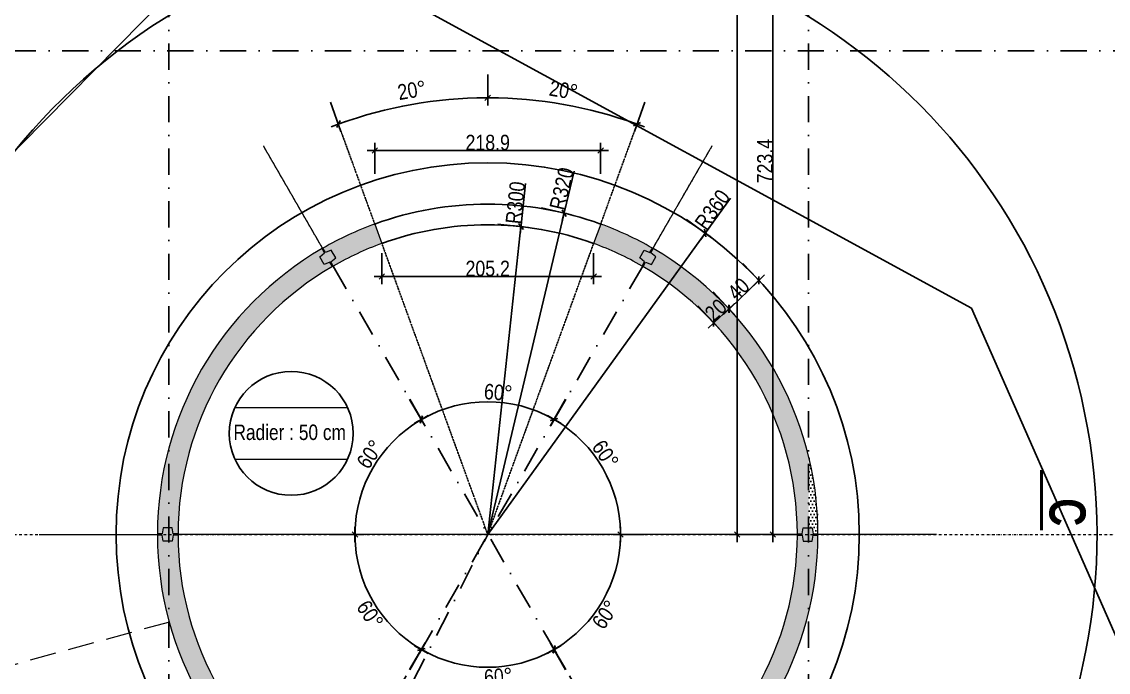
# Model space of a CAD drawing. Header units: metres. Extents: x 24213 to 30440, y -147416 to -143216.
# Drawn here: x 27764 to 28816, y -146019 to -145389 of the extents above; entities that cross this region are included whole.
import ezdxf
from ezdxf.enums import TextEntityAlignment as Align

# ---------------------------------------------------------------- set-up
doc = ezdxf.new("R2010")
doc.units = ezdxf.units.M
doc.header["$PDMODE"] = 65
for name, pattern in [('CACHEx2', [19.05, 12.7, -6.35]), ('TIRETPTX2', [50.8, 25.4, -12.7, 0, -12.7]), ('VW-02', [0.69435, 0.48607, -0.20828])]:
    doc.linetypes.add(name, pattern=pattern)
for name, color, linetype in [('01_cote_gen', 4, 'Continuous'), ('01_isolant ext', 2, 'TIRETPTX2'), ('01_linteaux', 3, 'Continuous'), ('01_murs_coup', 5, 'Continuous'), ('01_poch_murs', 251, 'Continuous'), ('01_texte', 230, 'Continuous'), ('AA_COTES', 2, 'Continuous')]:
    doc.layers.add(name, color=color, linetype=linetype)
doc.layers.add('B Général', color=7, linetype='Continuous', lineweight=5)
doc.styles.add('impact', font='impact.ttf')
doc.styles.add('MATTE_TXT', font='arial.ttf')
doc.styles.add('STYLE2', font='ARIALN.TTF')
doc.dimstyles.new('JB50', dxfattribs={"dimscale": 0.1, "dimtxt": 150, "dimasz": 15, "dimexe": 0.1, "dimexo": 0.1, "dimgap": 0.09, "dimtad": 1, "dimdec": 1, "dimdsep": 46, "dimtxsty": 'STYLE2', "dimblk1": 'BOND_G', "dimblk2": 'BOND_D', "dimsah": 1, "dimcen": 1.5, "dimdle": 0.01, "dimse1": 1, "dimse2": 1, "dimclrd": 4, "dimclre": 2, "dimclrt": 6, "dimazin": 2, "dimtfac": 2.333333, "dimtdec": 1, "dimtix": 1, "dimtmove": 2, "dimatfit": 3, "dimldrblk": 'BOND_G', "dimfxl": 1, "dimtolj": 1, "dimtzin": 0, "dimarcsym": 0})
pattern_1 = [(0, (10975.294, -128724.5723), (1.5875, 3.175), [0, -3.175])]

# ---------------------------------------------------------------- blocks, each defined once
blk = doc.blocks.new('BOND_G')
at = {"layer": 'AA_COTES', "color": 0}
for p, q in [((0, -5), (0, 15)), ((5, 0), (-5, 0)), ((1.77, 1.77), (-1.77, -1.77))]:
    blk.add_line(p, q, dxfattribs=at)
blk = doc.blocks.new('BOND_D')
at = {"layer": 'AA_COTES', "color": 0}
for p, q in [((5, 0), (-5, 0)), ((-1.77, -1.77), (1.77, 1.77)), ((0, 5), (0, -15))]:
    blk.add_line(p, q, dxfattribs=at)
blk = doc.blocks.new('*D40')
at = {"layer": '01_cote_gen', "color": 4, "lineweight": -2, "ltscale": 3, "transparency": 16777216}
blk.add_line((28491.5, -145884.4), (28491.5, -145164), dxfattribs=at)
at = {"layer": 'DEFPOINTS', "color": 0, "lineweight": 0, "ltscale": 3, "transparency": 16777216}
for p in [(28491.5, -145162.5), (28551.5, -145162.5), (28558.7, -145885.9)]:
    blk.add_point(p, dxfattribs=at)
at = {"layer": '01_cote_gen', "color": 4, "lineweight": -2, "ltscale": 3, "transparency": 16777216, "xscale": 1.5, "yscale": 1.5, "zscale": 1.5}
for name, p, rotation in [('BOND_D', (28491.5, -145162.5), 90), ('BOND_G', (28491.5, -145885.9), 270)]:
    blk.add_blockref(name, p, dxfattribs=dict(at, rotation=rotation))
at = {"layer": '01_cote_gen', "color": 6, "ltscale": 3, "transparency": 16777216, "insert": (28483.9, -145524.2), "char_height": 15, "attachment_point": 5, "rotation": 90, "style": 'STYLE2'}
blk.add_mtext('\\A1;723.4', dxfattribs=at)
blk = doc.blocks.new('*D42')
at = {"layer": '01_cote_gen', "color": 4, "lineweight": -2, "ltscale": 3, "transparency": 16777216}
blk.add_line((28456.9, -145884.4), (28456.9, -144665.4), dxfattribs=at)
at = {"layer": 'DEFPOINTS', "color": 0, "lineweight": 0, "ltscale": 3, "transparency": 16777216}
for p in [(28456.9, -144663.9), (28507.5, -144663.9), (28406.7, -145885.9)]:
    blk.add_point(p, dxfattribs=at)
at = {"layer": '01_cote_gen', "color": 4, "lineweight": -2, "ltscale": 3, "transparency": 16777216, "xscale": 1.5, "yscale": 1.5, "zscale": 1.5}
for name, p, rotation in [('BOND_D', (28456.9, -144663.9), 90), ('BOND_G', (28456.9, -145885.9), 270)]:
    blk.add_blockref(name, p, dxfattribs=dict(at, rotation=rotation))
at = {"layer": '01_cote_gen', "color": 6, "ltscale": 3, "transparency": 16777216, "insert": (28449.3, -145236.6), "char_height": 15, "attachment_point": 5, "rotation": 90, "style": 'STYLE2'}
blk.add_mtext('\\A1;1222', dxfattribs=at)
blk = doc.blocks.new('*D43')
at = {"layer": '01_cote_gen', "color": 4, "lineweight": -2, "ltscale": 3, "transparency": 16777216}
for p, q in [((28299, -145533.8), (28289.6, -145573.1)), ((28215.3, -145885.9), (28289.3, -145574.6))]:
    blk.add_line(p, q, dxfattribs=at)
at = {"layer": 'DEFPOINTS', "color": 0, "lineweight": 0, "ltscale": 3, "transparency": 16777216}
for p in [(28289.3, -145574.6), (28215.3, -145885.9)]:
    blk.add_point(p, dxfattribs=at)
at = {"layer": '01_cote_gen', "color": 4, "lineweight": -2, "ltscale": 3, "transparency": 16777216, "xscale": 1.5, "yscale": 1.5, "zscale": 1.5, "rotation": 256.6288249056203}
blk.add_blockref('BOND_D', (28289.3, -145574.6), dxfattribs=at)
at = {"layer": '01_cote_gen', "color": 6, "ltscale": 3, "transparency": 16777216, "insert": (28287, -145550.9), "char_height": 15, "attachment_point": 5, "rotation": 76.6288, "style": 'STYLE2'}
blk.add_mtext('\\A1;R320', dxfattribs=at)
blk = doc.blocks.new('*D44')
at = {"layer": '01_cote_gen', "color": 4, "lineweight": -2, "ltscale": 3, "transparency": 16777216}
for p, q in [((28252, -145545.9), (28247.6, -145586.1)), ((28215.3, -145885.9), (28247.5, -145587.6))]:
    blk.add_line(p, q, dxfattribs=at)
at = {"layer": 'DEFPOINTS', "color": 0, "lineweight": 0, "ltscale": 3, "transparency": 16777216}
for p in [(28247.5, -145587.6), (28215.3, -145885.9)]:
    blk.add_point(p, dxfattribs=at)
at = {"layer": '01_cote_gen', "color": 4, "lineweight": -2, "ltscale": 3, "transparency": 16777216, "xscale": 1.5, "yscale": 1.5, "zscale": 1.5, "rotation": 263.8412086868958}
blk.add_blockref('BOND_D', (28247.5, -145587.6), dxfattribs=at)
at = {"layer": '01_cote_gen', "color": 6, "ltscale": 3, "transparency": 16777216, "insert": (28242.2, -145564.5), "char_height": 15, "attachment_point": 5, "rotation": 83.8412, "style": 'STYLE2'}
blk.add_mtext('\\A1;R300', dxfattribs=at)
blk = doc.blocks.new('*D87')
at = {"layer": '01_cote_gen', "color": 4, "lineweight": -2, "ltscale": 3, "transparency": 16777216}
blk.add_arc((28215.3, -145885.7), 422.8, 90.2062, 109.8032, dxfattribs=at)
at = {"layer": 'DEFPOINTS', "color": 0, "lineweight": 0, "ltscale": 3, "transparency": 16777216}
for p in [(28117.7, -145474.3), (28215.3, -145565.9), (28105.9, -145585.2), (28215.3, -145885.7)]:
    blk.add_point(p, dxfattribs=at)
at = {"layer": '01_cote_gen', "color": 4, "lineweight": -2, "ltscale": 3, "transparency": 16777216, "xscale": 1.5, "yscale": 1.5, "zscale": 1.5}
for name, p, rotation in [('BOND_G', (28215.3, -145462.9), 0.1045290994654624), ('BOND_D', (28070.6, -145488.4), 199.9048361577173)]:
    blk.add_blockref(name, p, dxfattribs=dict(at, rotation=rotation))
at = {"layer": '01_cote_gen', "color": 6, "ltscale": 3, "transparency": 16777216, "insert": (28141.8, -145455.6), "char_height": 15, "attachment_point": 5, "rotation": 9.701, "style": 'STYLE2'}
blk.add_mtext('\\A1;20°', dxfattribs=at)
blk = doc.blocks.new('*D24')
at = {"layer": '01_cote_gen', "color": 4, "lineweight": -2, "ltscale": 3, "transparency": 16777216}
blk.add_arc((28215.3, -145885.7), 422.8, 70.1968, 89.7938, dxfattribs=at)
at = {"layer": 'DEFPOINTS', "color": 0, "lineweight": 0, "ltscale": 3, "transparency": 16777216}
for p in [(28312.8, -145474.3), (28215.3, -145565.9), (28324.7, -145585.2), (28215.3, -145885.7)]:
    blk.add_point(p, dxfattribs=at)
at = {"layer": '01_cote_gen', "color": 4, "lineweight": -2, "ltscale": 3, "transparency": 16777216, "xscale": 1.5, "yscale": 1.5, "zscale": 1.5}
for name, p, rotation in [('BOND_D', (28215.3, -145462.9), 179.8954709005341), ('BOND_G', (28360, -145488.4), 340.0951638420007)]:
    blk.add_blockref(name, p, dxfattribs=dict(at, rotation=rotation))
at = {"layer": '01_cote_gen', "color": 6, "ltscale": 3, "transparency": 16777216, "insert": (28288.8, -145455.6), "char_height": 15, "attachment_point": 5, "rotation": 350.299, "style": 'STYLE2'}
blk.add_mtext('\\A1;20°', dxfattribs=at)
blk = doc.blocks.new('*D63')
at = {"layer": '01_cote_gen', "color": 4, "lineweight": -2, "ltscale": 3, "transparency": 16777216}
blk.add_arc((28215.3, -145885.9), 128.6, 120.6685, 179.3315, dxfattribs=at)
at = {"layer": 'DEFPOINTS', "color": 0, "lineweight": 0, "ltscale": 3, "transparency": 16777216}
for p in [(28094.5, -145841.9), (28184.1, -145831.9), (28160.6, -145885.9), (28215.3, -145885.9)]:
    blk.add_point(p, dxfattribs=at)
at = {"layer": '01_cote_gen', "color": 4, "lineweight": -2, "ltscale": 3, "transparency": 16777216, "xscale": 1.5, "yscale": 1.5, "zscale": 1.5}
for name, p, rotation in [('BOND_G', (28151, -145774.5), 30.33424230593733), ('BOND_D', (28086.7, -145885.9), 269.6657576940597)]:
    blk.add_blockref(name, p, dxfattribs=dict(at, rotation=rotation))
at = {"layer": '01_cote_gen', "color": 6, "ltscale": 3, "transparency": 16777216, "insert": (28101.3, -145808.2), "char_height": 15, "attachment_point": 5, "rotation": 55.7282, "style": 'STYLE2'}
blk.add_mtext('\\A1;60°', dxfattribs=at)
blk = doc.blocks.new('*D25')
at = {"layer": '01_cote_gen', "color": 4, "lineweight": -2, "ltscale": 3, "transparency": 16777216}
blk.add_arc((28215.3, -145885.9), 128.6, 0.6685, 59.3315, dxfattribs=at)
at = {"layer": 'DEFPOINTS', "color": 0, "lineweight": 0, "ltscale": 3, "transparency": 16777216}
for p in [(28246.5, -145831.9), (28336.1, -145841.9), (28215.3, -145885.9), (28270, -145885.9)]:
    blk.add_point(p, dxfattribs=at)
at = {"layer": '01_cote_gen', "color": 4, "lineweight": -2, "ltscale": 3, "transparency": 16777216, "xscale": 1.5, "yscale": 1.5, "zscale": 1.5}
for name, p, rotation in [('BOND_D', (28279.6, -145774.5), 149.6657576940809), ('BOND_G', (28343.9, -145885.9), 270.3342423059286)]:
    blk.add_blockref(name, p, dxfattribs=dict(at, rotation=rotation))
at = {"layer": '01_cote_gen', "color": 6, "ltscale": 3, "transparency": 16777216, "insert": (28329.3, -145808.2), "char_height": 15, "attachment_point": 5, "rotation": 304.2718, "style": 'STYLE2'}
blk.add_mtext('\\A1;60°', dxfattribs=at)
blk = doc.blocks.new('*D26')
at = {"layer": '01_cote_gen', "color": 4, "lineweight": -2, "ltscale": 3, "transparency": 16777216}
blk.add_arc((28215.3, -145885.9), 128.6, 60.6685, 119.3315, dxfattribs=at)
at = {"layer": 'DEFPOINTS', "color": 0, "lineweight": 0, "ltscale": 3, "transparency": 16777216}
for p in [(28192.9, -145759.2), (28187.9, -145838.5), (28246.4, -145831.9), (28215.3, -145885.9)]:
    blk.add_point(p, dxfattribs=at)
at = {"layer": '01_cote_gen', "color": 4, "lineweight": -2, "ltscale": 3, "transparency": 16777216, "xscale": 1.5, "yscale": 1.5, "zscale": 1.5}
for name, p, rotation in [('BOND_D', (28151, -145774.5), 209.6657576940439), ('BOND_G', (28279.5, -145774.5), 330.3342423059546)]:
    blk.add_blockref(name, p, dxfattribs=dict(at, rotation=rotation))
at = {"layer": '01_cote_gen', "color": 6, "ltscale": 3, "transparency": 16777216, "insert": (28225.5, -145748.3), "char_height": 15, "attachment_point": 5, "rotation": 355.7282, "style": 'STYLE2'}
blk.add_mtext('\\A1;60°', dxfattribs=at)
blk = doc.blocks.new('*D27')
at = {"layer": '01_cote_gen', "color": 4, "lineweight": -2, "ltscale": 3, "transparency": 16777216}
blk.add_arc((28215.3, -145885.9), 128.6, 180.6685, 239.3315, dxfattribs=at)
at = {"layer": 'DEFPOINTS', "color": 0, "lineweight": 0, "ltscale": 3, "transparency": 16777216}
for p in [(28160.6, -145885.9), (28215.3, -145885.9), (28094.5, -145929.9), (28184.1, -145939.9)]:
    blk.add_point(p, dxfattribs=at)
at = {"layer": '01_cote_gen', "color": 4, "lineweight": -2, "ltscale": 3, "transparency": 16777216, "xscale": 1.5, "yscale": 1.5, "zscale": 1.5}
for name, p, rotation in [('BOND_G', (28086.7, -145885.9), 90.33424230591882), ('BOND_D', (28151, -145997.2), 329.665757694044)]:
    blk.add_blockref(name, p, dxfattribs=dict(at, rotation=rotation))
at = {"layer": '01_cote_gen', "color": 6, "ltscale": 3, "transparency": 16777216, "insert": (28101.3, -145963.5), "char_height": 15, "attachment_point": 5, "rotation": 304.2718, "style": 'STYLE2'}
blk.add_mtext('\\A1;60°', dxfattribs=at)
blk = doc.blocks.new('*D28')
at = {"layer": '01_cote_gen', "color": 4, "lineweight": -2, "ltscale": 3, "transparency": 16777216}
blk.add_arc((28215.3, -145885.9), 128.6, 300.6685, 359.3315, dxfattribs=at)
at = {"layer": 'DEFPOINTS', "color": 0, "lineweight": 0, "ltscale": 3, "transparency": 16777216}
for p in [(28215.3, -145885.9), (28270, -145885.9), (28336.1, -145929.9), (28246.5, -145939.9)]:
    blk.add_point(p, dxfattribs=at)
at = {"layer": '01_cote_gen', "color": 4, "lineweight": -2, "ltscale": 3, "transparency": 16777216, "xscale": 1.5, "yscale": 1.5, "zscale": 1.5}
for name, p, rotation in [('BOND_D', (28343.9, -145885.9), 89.66575769404363), ('BOND_G', (28279.6, -145997.2), 210.3342423059225)]:
    blk.add_blockref(name, p, dxfattribs=dict(at, rotation=rotation))
at = {"layer": '01_cote_gen', "color": 6, "ltscale": 3, "transparency": 16777216, "insert": (28329.3, -145963.5), "char_height": 15, "attachment_point": 5, "rotation": 55.7282, "style": 'STYLE2'}
blk.add_mtext('\\A1;60°', dxfattribs=at)
blk = doc.blocks.new('*D29')
at = {"layer": '01_cote_gen', "color": 4, "lineweight": -2, "ltscale": 3, "transparency": 16777216}
blk.add_arc((28215.3, -145885.9), 128.6, 240.6685, 299.3315, dxfattribs=at)
at = {"layer": 'DEFPOINTS', "color": 0, "lineweight": 0, "ltscale": 3, "transparency": 16777216}
for p in [(28215.3, -145885.9), (28187.9, -145933.3), (28246.4, -145939.9), (28192.9, -146012.5)]:
    blk.add_point(p, dxfattribs=at)
at = {"layer": '01_cote_gen', "color": 4, "lineweight": -2, "ltscale": 3, "transparency": 16777216, "xscale": 1.5, "yscale": 1.5, "zscale": 1.5}
for name, p, rotation in [('BOND_G', (28151, -145997.3), 150.3342423059409), ('BOND_D', (28279.5, -145997.3), 29.66575769404816)]:
    blk.add_blockref(name, p, dxfattribs=dict(at, rotation=rotation))
at = {"layer": '01_cote_gen', "color": 6, "ltscale": 3, "transparency": 16777216, "insert": (28225.5, -146023.4), "char_height": 15, "attachment_point": 5, "rotation": 4.2718, "style": 'STYLE2'}
blk.add_mtext('\\A1;60°', dxfattribs=at)
blk = doc.blocks.new('*D64')
at = {"layer": '01_cote_gen', "color": 4, "lineweight": -2, "ltscale": 3, "transparency": 16777216}
blk.add_line((28107.4, -145514), (28323.2, -145514), dxfattribs=at)
at = {"layer": 'DEFPOINTS', "color": 0, "lineweight": 0, "ltscale": 3, "transparency": 16777216}
for p in [(28324.7, -145514), (28105.9, -145585.2), (28324.7, -145585.2)]:
    blk.add_point(p, dxfattribs=at)
at = {"layer": '01_cote_gen', "color": 4, "lineweight": -2, "ltscale": 3, "transparency": 16777216, "xscale": 1.5, "yscale": 1.5, "zscale": 1.5, "rotation": 180}
blk.add_blockref('BOND_G', (28105.9, -145514), dxfattribs=at)
at = {"layer": '01_cote_gen', "color": 4, "lineweight": -2, "ltscale": 3, "transparency": 16777216, "xscale": 1.5, "yscale": 1.5, "zscale": 1.5}
blk.add_blockref('BOND_D', (28324.7, -145514), dxfattribs=at)
at = {"layer": '01_cote_gen', "color": 6, "ltscale": 3, "transparency": 16777216, "insert": (28215.3, -145506.3), "char_height": 15, "attachment_point": 5, "style": 'STYLE2'}
blk.add_mtext('\\A1;218.9', dxfattribs=at)
blk = doc.blocks.new('*D65')
at = {"layer": '01_cote_gen', "color": 4, "lineweight": -2, "ltscale": 3, "transparency": 16777216}
blk.add_line((28316.4, -145636), (28114.2, -145636), dxfattribs=at)
at = {"layer": 'DEFPOINTS', "color": 0, "lineweight": 0, "ltscale": 3, "transparency": 16777216}
for p in [(28112.7, -145604), (28317.9, -145604), (28112.7, -145636)]:
    blk.add_point(p, dxfattribs=at)
at = {"layer": '01_cote_gen', "color": 4, "lineweight": -2, "ltscale": 3, "transparency": 16777216, "xscale": 1.5, "yscale": 1.5, "zscale": 1.5, "rotation": 180}
blk.add_blockref('BOND_D', (28112.7, -145636), dxfattribs=at)
at = {"layer": '01_cote_gen', "color": 4, "lineweight": -2, "ltscale": 3, "transparency": 16777216, "xscale": 1.5, "yscale": 1.5, "zscale": 1.5}
blk.add_blockref('BOND_G', (28317.9, -145636), dxfattribs=at)
at = {"layer": '01_cote_gen', "color": 6, "ltscale": 3, "transparency": 16777216, "insert": (28215.3, -145628.3), "char_height": 15, "attachment_point": 5, "style": 'STYLE2'}
blk.add_mtext('\\A1;205.2', dxfattribs=at)
blk = doc.blocks.new('*D75')
at = {"layer": '01_cote_gen', "color": 4, "lineweight": -2, "ltscale": 3, "transparency": 16777216}
blk.add_line((28477, -145640.8), (28450.3, -145666.5), dxfattribs=at)
at = {"layer": 'DEFPOINTS', "color": 0, "lineweight": 0, "ltscale": 3, "transparency": 16777216}
for p in [(28474.4, -145636), (28445.6, -145663.8), (28449.2, -145667.5)]:
    blk.add_point(p, dxfattribs=at)
at = {"layer": '01_cote_gen', "color": 4, "lineweight": -2, "ltscale": 3, "transparency": 16777216, "xscale": 1.5, "yscale": 1.5, "zscale": 1.5}
for name, p, rotation in [('BOND_G', (28478, -145639.7), 43.95911170647324), ('BOND_D', (28449.2, -145667.5), 223.9591117064733)]:
    blk.add_blockref(name, p, dxfattribs=dict(at, rotation=rotation))
at = {"layer": '01_cote_gen', "color": 6, "ltscale": 3, "transparency": 16777216, "insert": (28458.3, -145648.1), "char_height": 15, "attachment_point": 5, "rotation": 43.9591, "style": 'STYLE2'}
blk.add_mtext('\\A1;40', dxfattribs=at)
blk = doc.blocks.new('*D76')
at = {"layer": '01_cote_gen', "color": 4, "lineweight": -2, "ltscale": 3, "transparency": 16777216}
blk.add_line((28447.8, -145668.2), (28435.4, -145679.8), dxfattribs=at)
at = {"layer": 'DEFPOINTS', "color": 0, "lineweight": 0, "ltscale": 3, "transparency": 16777216}
for p in [(28449.2, -145667.6), (28434.3, -145680.8), (28434.6, -145681.2)]:
    blk.add_point(p, dxfattribs=at)
at = {"layer": '01_cote_gen', "color": 4, "lineweight": -2, "ltscale": 3, "transparency": 16777216, "xscale": 1.5, "yscale": 1.5, "zscale": 1.5}
for name, p, rotation in [('BOND_G', (28448.9, -145667.2), 43.01705824406521), ('BOND_D', (28434.3, -145680.8), 223.0170582440652)]:
    blk.add_blockref(name, p, dxfattribs=dict(at, rotation=rotation))
at = {"layer": '01_cote_gen', "color": 6, "ltscale": 3, "transparency": 16777216, "insert": (28436.3, -145668.4), "char_height": 15, "attachment_point": 5, "rotation": 43.0171, "style": 'STYLE2'}
blk.add_mtext('\\A1;20', dxfattribs=at)
blk = doc.blocks.new('*D77')
at = {"layer": '01_cote_gen', "color": 4, "lineweight": -2, "ltscale": 3, "transparency": 16777216}
for p, q in [((28450.6, -145560), (28426.9, -145592.8)), ((28215.3, -145885.9), (28426, -145594))]:
    blk.add_line(p, q, dxfattribs=at)
at = {"layer": 'DEFPOINTS', "color": 0, "lineweight": 0, "ltscale": 3, "transparency": 16777216}
for p in [(28426, -145594), (28215.3, -145885.9)]:
    blk.add_point(p, dxfattribs=at)
at = {"layer": '01_cote_gen', "color": 4, "lineweight": -2, "ltscale": 3, "transparency": 16777216, "xscale": 1.5, "yscale": 1.5, "zscale": 1.5, "rotation": 234.1637082929327}
blk.add_blockref('BOND_D', (28426, -145594), dxfattribs=at)
at = {"layer": '01_cote_gen', "color": 6, "ltscale": 3, "transparency": 16777216, "insert": (28433, -145571.3), "char_height": 15, "attachment_point": 5, "rotation": 54.1637, "style": 'STYLE2'}
blk.add_mtext('\\A1;R360', dxfattribs=at)

msp = doc.modelspace()

# ---------------------------------------------------------------- hatches: boundary and pattern name
at = {"layer": '01_poch_murs'}
h = msp.add_hatch(dxfattribs=at)
h.set_pattern_fill('DOTS', color=256, scale=2)
h.set_pattern_definition(pattern_1)
h.paths.add_polyline_path([(28095.27, -145589.24, 0.0344235), (28055.71, -145608.51), (28058.08, -145612.62), (28063.78, -145610.49), (28068.03, -145617.85), (28063.33, -145621.71), (28065.71, -145625.83, -0.0276108), (28095.27, -145610.93)])
h.paths.add_polyline_path([(28105.86, -145585.17, 0.0088567), (28095.27, -145589.24), (28095.27, -145610.93, -0.0156394), (28112.7, -145603.97)])
h.paths.add_polyline_path([(27906.23, -145802.88, 0.0652704), (27895.27, -145885.35), (27900.03, -145885.36), (27901.02, -145879.38), (27906.23, -145879.38)])
h = msp.add_hatch(dxfattribs=at)
h.set_pattern_fill('DOTS', color=256, scale=2)
h.set_pattern_definition(pattern_1)
h.paths.add_polyline_path([(28526.22, -145810.32, 0.1658103), (28415.27, -145636.08), (28415.27, -145662.28, -0.2129862), (28515.27, -145885.38), (28520.06, -145885.38), (28521.06, -145879.38), (28526.22, -145879.38)])
h.paths.add_polyline_path([(28415.27, -145636.08, 0.0374882), (28375.73, -145609.02), (28373.36, -145613.12), (28378.06, -145616.99), (28373.81, -145624.35), (28368.11, -145622.21), (28365.73, -145626.34, -0.0511367), (28415.27, -145662.28)])
h.paths.add_polyline_path([(28374.87, -145608.52, 0.0432915), (28324.72, -145585.18), (28317.88, -145603.98, -0.0432669), (28364.87, -145625.84), (28367.25, -145621.71), (28362.55, -145617.85), (28366.8, -145610.49), (28372.5, -145612.62)])
h.paths.add_polyline_path([(28437.35, -145688.72), (28456.8, -145670.56), (28435.5, -145647.73), (28416.04, -145665.89)], flags=25)
h = msp.add_hatch(dxfattribs=at)
h.set_pattern_fill('DOTS', color=256, scale=2)
h.set_pattern_definition(pattern_1)
h.paths.add_polyline_path([(28064.84, -145626.33), (28062.47, -145622.21), (28056.77, -145624.35), (28052.52, -145616.99), (28057.22, -145613.12), (28054.84, -145609.01, 0.1983559), (27906.23, -145802.88), (27906.23, -145879.38), (27909.52, -145879.38), (27910.52, -145885.38), (27915.27, -145885.38, -0.2670562)])
h = msp.add_hatch(color=256, dxfattribs=at)
h.dxf.hatch_style = 1
h.paths.add_polyline_path([(28063.78, -145610.49), (28058.08, -145612.62), (28056.89, -145610.56), (28056.03, -145611.06), (28057.22, -145613.12), (28052.52, -145616.99), (28056.77, -145624.35), (28062.47, -145622.21), (28063.65, -145624.27), (28064.52, -145623.77), (28063.33, -145621.71), (28068.03, -145617.85)])
h = msp.add_hatch(color=256, dxfattribs=at)
h.dxf.hatch_style = 1
h.paths.add_polyline_path([(28378.06, -145616.99), (28373.36, -145613.12), (28374.55, -145611.06), (28373.69, -145610.56), (28372.5, -145612.62), (28366.8, -145610.49), (28362.55, -145617.85), (28367.25, -145621.71), (28366.06, -145623.77), (28366.93, -145624.27), (28368.11, -145622.21), (28373.81, -145624.35)])
h = msp.add_hatch(dxfattribs=at)
h.set_pattern_fill('DOTS', color=256, scale=2)
h.set_pattern_definition(pattern_1)
h.paths.add_polyline_path([(28526.22, -145810.32), (28526.22, -145879.38), (28529.56, -145879.38), (28530.55, -145885.36), (28535.27, -145885.35, 0.0592535)])
h = msp.add_hatch(color=256, dxfattribs=at)
h.dxf.hatch_style = 1
h.paths.add_polyline_path([(27906.23, -145885.88), (27897.65, -145885.88), (27897.65, -145886.41), (27900.03, -145886.41), (27901.02, -145892.38), (27906.23, -145892.38)])
h.paths.add_polyline_path([(27910.52, -145886.39), (27912.9, -145886.39), (27912.9, -145885.88), (27906.23, -145885.88), (27906.23, -145892.38), (27909.52, -145892.38)])
h.paths.add_polyline_path([(27909.52, -145879.38), (27906.23, -145879.38), (27906.23, -145885.88), (27912.9, -145885.88), (27912.9, -145885.38), (27910.52, -145885.38)])
h.paths.add_polyline_path([(27906.23, -145879.38), (27901.02, -145879.38), (27900.03, -145885.36), (27897.65, -145885.35), (27897.65, -145885.88), (27906.23, -145885.88)])
h = msp.add_hatch(color=256, dxfattribs=at)
h.dxf.hatch_style = 1
h.paths.add_polyline_path([(28526.22, -145879.38), (28521.06, -145879.38), (28520.06, -145885.38), (28517.68, -145885.38), (28517.68, -145885.88), (28526.22, -145885.88)])
h.paths.add_polyline_path([(28529.56, -145879.38), (28526.22, -145879.38), (28526.22, -145885.88), (28533.29, -145885.88), (28533.29, -145885.35), (28530.55, -145885.36)])
h.paths.add_polyline_path([(28530.55, -145886.41), (28533.29, -145886.41), (28533.29, -145885.88), (28526.22, -145885.88), (28526.22, -145892.38), (28529.56, -145892.38)])
h.paths.add_polyline_path([(28526.22, -145885.88), (28517.68, -145885.88), (28517.68, -145886.39), (28520.06, -145886.39), (28521.06, -145892.38), (28526.22, -145892.38)])
h = msp.add_hatch(dxfattribs=at)
h.set_pattern_fill('DOTS', color=256, scale=2)
h.set_pattern_definition(pattern_1)
h.paths.add_polyline_path([(27906.23, -145892.38), (27901.02, -145892.38), (27900.03, -145886.41), (27895.27, -145886.42, 0.0652704), (27906.23, -145968.88)])
h.paths.add_polyline_path([(27915.27, -145886.38), (27910.52, -145886.39), (27909.52, -145892.38), (27906.23, -145892.38), (27906.23, -145968.88, 0.0470782), (27927.21, -146025.23), (27949.6, -146025.23, -0.1209334)])
h.paths.add_polyline_path([(27949.6, -146025.23), (27927.21, -146025.23, 0.1157934), (28019.3, -146138.85), (28031.56, -146123.05, -0.1075801)])
h.paths.add_polyline_path([(28031.56, -146123.05), (28019.3, -146138.85, 0.0335033), (28054.84, -146162.76), (28057.22, -146158.65), (28052.52, -146154.78), (28056.77, -146147.42), (28062.47, -146149.55), (28064.84, -146145.44, -0.0334616)])
h = msp.add_hatch(dxfattribs=at)
h.set_pattern_fill('DOTS', color=256, scale=2)
h.set_pattern_definition(pattern_1)
h.paths.add_polyline_path([(28093.52, -146160.06, -0.0260103), (28065.71, -146145.94), (28063.33, -146150.05), (28068.03, -146153.92), (28063.78, -146161.28), (28058.08, -146159.15), (28055.71, -146163.26, 0.026026), (28085.39, -146178.34)])
h.paths.add_polyline_path([(28095.27, -146160.84, -0.0015994), (28093.52, -146160.06), (28085.39, -146178.34, 0.00839), (28095.27, -146182.53)])
h.paths.add_polyline_path([(28095.27, -146160.84), (28095.27, -146182.53, 0.0964089), (28215.29, -146205.88), (28215.29, -146185.88, -0.1032574)])
h.paths.add_polyline_path([(28255.27, -146183.2, -0.0334319), (28215.29, -146185.88), (28215.29, -146205.88, 0.0313296), (28255.27, -146203.37)])
h.paths.add_polyline_path([(28328.56, -146185.16), (28317.31, -146168, -0.0533755), (28255.27, -146183.2), (28255.27, -146203.37, 0.0592016)])
h.paths.add_polyline_path([(28374.87, -146163.25), (28372.5, -146159.15), (28366.8, -146161.28), (28362.55, -146153.92), (28367.25, -146150.05), (28364.87, -146145.93, -0.0437765), (28317.31, -146168), (28328.56, -146185.16, 0.0400879)])
h.paths.add_polyline_path([(28415.27, -146135.68), (28415.27, -146109.49, -0.0511367), (28365.73, -146145.43), (28368.11, -146149.55), (28373.81, -146147.42), (28378.06, -146154.78), (28373.36, -146158.65), (28375.73, -146162.75, 0.0374882)])
h.paths.add_polyline_path([(28503.34, -146025.23), (28480.95, -146025.23, -0.0897413), (28415.27, -146109.49), (28415.27, -146135.68, 0.1117398)])
h.paths.add_polyline_path([(28526.22, -145961.45), (28526.22, -145892.38), (28521.06, -145892.38), (28520.06, -145886.39), (28515.27, -145886.38, -0.1209335), (28480.95, -146025.23), (28503.34, -146025.23, 0.053087)])
h.paths.add_polyline_path([(28535.27, -145886.42), (28530.55, -145886.41), (28529.56, -145892.38), (28526.22, -145892.38), (28526.22, -145961.45, 0.0592535)])

# ---------------------------------------------------------------- linework, layer by layer
at = {"layer": '01_isolant ext'}
for p, q in [((27906.23, -146860.87), (27906.23, -143865.86)), ((28526.22, -146860.87), (28526.22, -143865.86)), ((29355.47, -145417.52), (27036.84, -145417.52)), ((28365.48, -145626.08), (28065.48, -146145.69)), ((28065.48, -145626.08), (28365.48, -146145.69)), ((27772.85, -146754.66), (28215.51, -145885.88))]:
    msp.add_line(p, q, dxfattribs=at)
at = {"layer": '01_linteaux', "linetype": 'TIRETPTX2', "ltscale": 0.01}
for p, q in [((28105.86, -145585.18), (28073.05, -145495.03)), ((28324.72, -145585.18), (28357.27, -145495.75)), ((28215.31, -145885.88), (28112.7, -145603.98)), ((28215.27, -145885.88), (28317.88, -145603.98))]:
    msp.add_line(p, q, dxfattribs=at)
at = {"layer": '01_linteaux'}
msp.add_circle((28215.27, -145885.88), 360, dxfattribs=at)
for radius, end in [(320, 109.99455), (300, 109.99419)]:
    msp.add_arc((28215.27, -145885.88), radius, 70, end, dxfattribs=at)
at = {"layer": '01_linteaux', "linetype": 'TIRETPTX2', "ltscale": 0.07}
msp.add_arc((28215.27, -145859.19), 922, 186.43891, 326.07152, dxfattribs=at)
at = {"layer": '01_murs_coup', "linetype": 'Continuous', "lineweight": 5}
for p, q in [((28105.86, -145585.17), (28112.7, -145603.97)), ((28324.72, -145585.18), (28317.88, -145603.98)), ((28057.22, -145613.12), (28054.84, -145609.01)), ((28058.08, -145612.62), (28055.71, -145608.51)), ((28063.78, -145610.49), (28058.08, -145612.62)), ((28068.03, -145617.85), (28063.78, -145610.49)), ((28362.55, -145617.85), (28366.8, -145610.49)), ((28366.8, -145610.49), (28372.5, -145612.62)), ((28372.5, -145612.62), (28374.87, -145608.51)), ((28373.36, -145613.12), (28375.74, -145609.01)), ((28052.52, -145616.99), (28057.22, -145613.12)), ((28056.77, -145624.35), (28052.52, -145616.99)), ((28063.33, -145621.71), (28068.03, -145617.85)), ((28367.25, -145621.71), (28362.55, -145617.85)), ((28378.06, -145616.99), (28373.36, -145613.12)), ((28373.81, -145624.35), (28378.06, -145616.99)), ((28062.47, -145622.21), (28056.77, -145624.35)), ((28064.84, -145626.33), (28062.47, -145622.21)), ((28065.71, -145625.83), (28063.33, -145621.71)), ((28364.87, -145625.83), (28367.25, -145621.71)), ((28365.74, -145626.33), (28368.11, -145622.21)), ((28368.11, -145622.21), (28373.81, -145624.35)), ((27970.43, -145762.87), (28079.44, -145762.87)), ((27970.43, -145813.02), (28079.44, -145813.02)), ((27901.02, -145879.38), (27900.02, -145885.38)), ((27909.52, -145879.38), (27901.02, -145879.38)), ((27910.52, -145885.38), (27909.52, -145879.38)), ((28520.06, -145885.38), (28521.06, -145879.38)), ((28521.06, -145879.38), (28529.56, -145879.38)), ((28529.56, -145879.38), (28530.56, -145885.38)), ((27900.03, -145885.36), (27895.27, -145885.35)), ((27900.03, -145886.41), (27895.27, -145886.42)), ((27901.02, -145892.38), (27900.02, -145886.38)), ((27909.52, -145892.38), (27901.02, -145892.38)), ((27910.52, -145886.38), (27909.52, -145892.38)), ((27915.27, -145885.38), (27910.52, -145885.38)), ((27915.27, -145886.38), (27910.52, -145886.39)), ((28515.31, -145885.38), (28520.06, -145885.38)), ((28515.31, -145886.38), (28520.06, -145886.39)), ((28520.06, -145886.38), (28521.06, -145892.38)), ((28521.06, -145892.38), (28529.56, -145892.38)), ((28529.56, -145892.38), (28530.56, -145886.38)), ((28530.55, -145885.36), (28535.31, -145885.35)), ((28530.55, -145886.41), (28535.31, -145886.42))]:
    msp.add_line(p, q, dxfattribs=at)
at = {"layer": '01_murs_coup', "linetype": 'TIRETPTX2', "lineweight": 5, "ltscale": 0.1}
msp.add_line((26844.53, -145885.88), (29168.29, -145885.88), dxfattribs=at)
at = {"layer": '01_murs_coup', "linetype": 'Continuous', "lineweight": 5}
for radius, start, end in [(320, 109.99455, 119.91048), (320, 60.0845, 70), (320, 120.08952, 179.90451), (300, 109.99419, 119.90451), (300, 60.09014, 70), (320, 0.09548, 59.90546), (300, 120.09549, 179.90451), (300, 0.09548, 59.89915), (320, 180.09549, 239.91048), (300, 180.09549, 239.90451), (300, 300.10085, 359.90351), (320, 300.09454, 359.90452)]:
    msp.add_arc((28215.27, -145885.88), radius, start, end, dxfattribs=at)
at = {"layer": '01_poch_murs'}
for p, q in [((28056.03, -145611.06), (28056.89, -145610.56)), ((28373.69, -145610.56), (28374.55, -145611.06)), ((28063.65, -145624.27), (28064.52, -145623.77)), ((28366.06, -145623.77), (28366.93, -145624.27)), ((27897.65, -145885.35), (27897.65, -145886.41)), ((27912.9, -145885.38), (27912.9, -145886.39)), ((28517.68, -145885.38), (28517.68, -145886.39)), ((28533.29, -145885.35), (28533.29, -145886.41))]:
    msp.add_line(p, q, dxfattribs=at)
at = {"layer": '01_poch_murs', "linetype": 'CACHEx2', "lineweight": 5, "ltscale": 2}
msp.add_line((27906.89, -145970.66), (27368.31, -146118.56), dxfattribs=at)
at = {"layer": '01_texte'}
for p, q in [((27941.69, -145327.23), (27342.69, -145934.49)), ((28061.69, -145327.23), (28684.02, -145666.59)), ((28684.02, -145666.59), (28944.28, -146258.37))]:
    msp.add_line(p, q, dxfattribs=at)
at = {"layer": '01_texte', "const_width": 3}
msp.add_lwpolyline([(28751.87, -145881.77), (28751.87, -145823.27)], dxfattribs=at)
at = {"layer": '01_texte'}
msp.add_circle((28024.93, -145787.94), 60, dxfattribs=at)
msp.add_arc((28215.5, -145885.91), 590, 193.66138, 186.52425, dxfattribs=at)
at = {"layer": 'B Général', "color": 1, "linetype": 'VW-02', "lineweight": 13, "true_color": 0xff0000}
for p, q in [((27997.94, -145509.44), (28055.27, -145608.76)), ((28055.27, -145608.76), (27997.95, -145509.47)), ((28432.61, -145509.44), (28375.27, -145608.76)), ((28375.27, -145608.76), (28432.6, -145509.47)), ((27780.6, -145885.88), (27895.27, -145885.88)), ((28515.27, -145885.88), (27915.27, -145885.88)), ((28515.27, -145885.88), (27915.27, -145885.88)), ((28649.95, -145885.88), (28535.27, -145885.88))]:
    msp.add_line(p, q, dxfattribs=at)

# ---------------------------------------------------------------- texts
at = {"layer": '01_texte', "style": 'MATTE_TXT', "width": 0.8}
msp.add_text('Radier : 50 cm', height=15, dxfattribs=at).set_placement((28023.44, -145798.88), align=Align.BOTTOM_CENTER)
at = {"layer": '01_texte', "style": 'impact'}
msp.add_text('C', height=35, rotation=270, dxfattribs=at).set_placement((28749.02, -145864.34), align=Align.BOTTOM_CENTER)

# ---------------------------------------------------------------- dimensions: what is measured, and where the dimension line sits
at = {"layer": '01_cote_gen', "ltscale": 3}
dim = msp.add_linear_dim(base=(28456.87, -144663.92), p1=(28406.73, -145885.88), p2=(28507.47, -144663.92), angle=90, dimstyle='JB50', dxfattribs=at)
dim.commit()
dim.dimension.update_dxf_attribs({"geometry": '*D42', "text_midpoint": (28449.33, -145236.57), "dimtype": 160})
dim = msp.add_linear_dim(base=(28491.55, -145162.5), p1=(28558.68, -145885.88), p2=(28551.46, -145162.5), angle=90, dimstyle='JB50', dxfattribs=at)
dim.commit()
dim.dimension.update_dxf_attribs({"geometry": '*D40', "text_midpoint": (28483.88, -145524.19)})
for base, center, p1, p2, picture, middle in [((28117.74, -145474.31), (28215.29, -145885.73), (28105.86, -145585.17), (28215.27, -145565.88), '*D87', (28141.76, -145455.59)), ((28312.84, -145474.31), (28215.29, -145885.73), (28324.72, -145585.17), (28215.31, -145565.88), '*D24', (28288.82, -145455.59)), ((28192.9329, -145759.2431), (28215.258, -145885.8555), (28187.8965, -145838.4639), (28246.4229, -145831.8763), '*D26', (28225.5304, -145748.3328)), ((28094.46, -145841.91), (28215.27, -145885.88), (28160.55, -145885.88), (28184.11, -145831.9), '*D63', (28101.31, -145808.23)), ((28336.12, -145841.91), (28215.31, -145885.88), (28270.03, -145885.88), (28246.47, -145831.9), '*D25', (28329.27, -145808.23)), ((28094.46, -145929.86), (28215.27, -145885.88), (28160.55, -145885.88), (28184.11, -145939.86), '*D27', (28101.31, -145963.54)), ((28336.12, -145929.86), (28215.31, -145885.88), (28270.03, -145885.88), (28246.47, -145939.86), '*D28', (28329.27, -145963.54)), ((28192.93, -146012.52), (28215.26, -145885.91), (28187.9, -145933.3), (28246.42, -145939.89), '*D29', (28225.53, -146023.43))]:
    dim = msp.add_angular_dim_3p(base=base, center=center, p1=p1, p2=p2, dimstyle='JB50', dxfattribs=at)
    dim.commit()
    dim.dimension.update_dxf_attribs({"geometry": picture, "text_midpoint": middle, "dimtype": 165})
for base, p1, p2, picture, middle in [((28324.72, -145513.99), (28105.86, -145585.18), (28324.72, -145585.18), '*D64', (28215.29, -145506.32)), ((28112.7, -145635.98), (28317.88, -145603.98), (28112.7, -145603.98), '*D65', (28215.29, -145628.31))]:
    dim = msp.add_linear_dim(base=base, p1=p1, p2=p2, dimstyle='JB50', dxfattribs=at)
    dim.commit()
    dim.dimension.update_dxf_attribs({"geometry": picture, "text_midpoint": middle})
for mpoint, picture, middle in [((28289.28, -145574.56), '*D43', (28287.01, -145550.93)), ((28247.46, -145587.62), '*D44', (28242.25, -145564.46)), ((28426.04, -145594.03), '*D77', (28432.98, -145571.34))]:
    dim = msp.add_radius_dim(center=(28215.27, -145885.88), mpoint=mpoint, dimstyle='JB50', dxfattribs=at)
    dim.commit()
    dim.dimension.update_dxf_attribs({"geometry": picture, "text_midpoint": middle})
for p1, p2, distance, picture, middle in [((28474.41, -145635.99), (28445.62, -145663.76), 5.22, '*D75', (28458.32, -145648.11)), ((28449.24, -145667.57), (28434.62, -145681.22), -0.52, '*D76', (28436.34, -145668.41))]:
    dim = msp.add_aligned_dim(p1=p1, p2=p2, distance=distance, dimstyle='JB50', dxfattribs=at)
    dim.commit()
    dim.dimension.update_dxf_attribs({"geometry": picture, "text_midpoint": middle})

doc.saveas('drawing.dxf')
